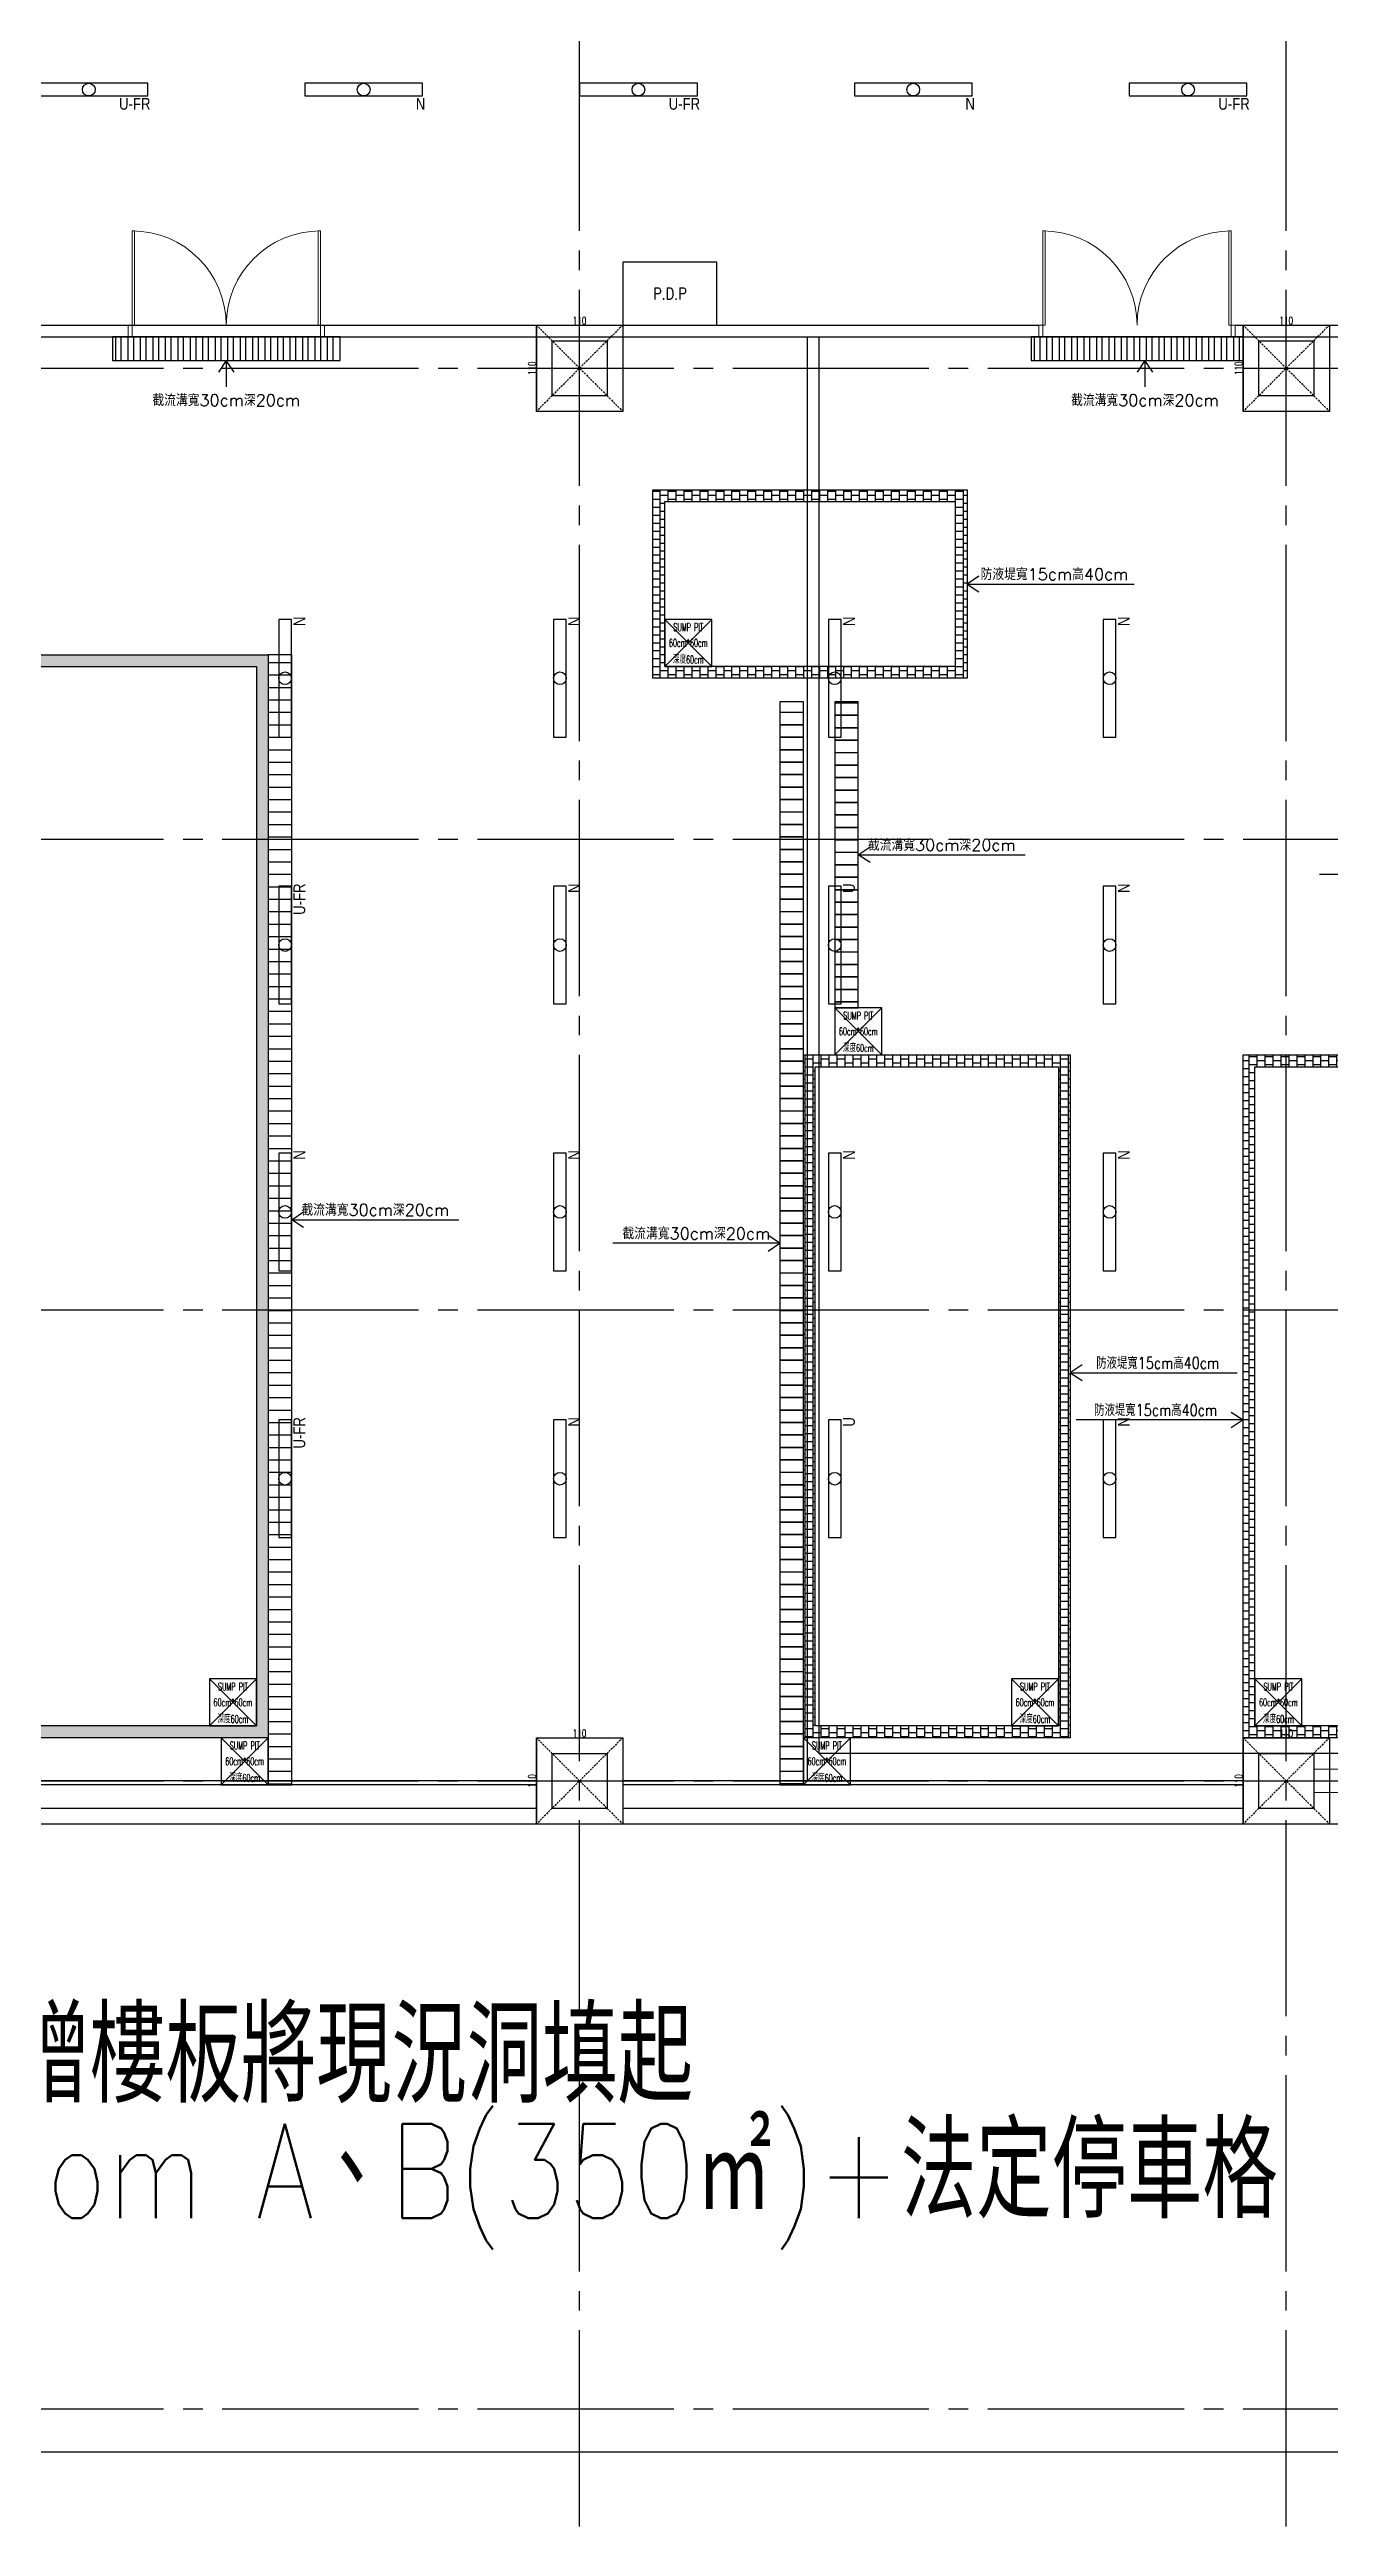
# Model space of a CAD drawing. Header units: millimetres. Extents: x -25195 to 195597, y 6477 to 112111.
# Drawn here: x 11085 to 12715, y 10600 to 13756 of the extents above; entities that cross this region are included whole.
import ezdxf
from ezdxf.enums import TextEntityAlignment as Align

# ---------------------------------------------------------------- set-up
doc = ezdxf.new("R2010")
doc.units = ezdxf.units.MM
doc.header["$LTSCALE"] = 100
doc.linetypes.add('X-N-FAB-L10$0$COL-CEN-LIN', pattern=[3.25, 2.5, -0.25, 0.25, -0.25])
doc.linetypes.add('X-N-FAB-L10$0$HIDDEN', pattern=[0.375, 0.25, -0.125])
for name, color, linetype in [('0-XREF', 7, 'Continuous'), ('188K-SM-06-F1-L10-ELEC-LIGHT-Y2257103$0$E-LIGHT(W)-N', 8, 'Continuous'), ('188K-SM-06-F1-L10-ELEC-LIGHT-Y2257103$0$E-LIGHT(W)-U FR', 8, 'Continuous'), ('188K-SM-06-F1-L10-ELEC-LIGHT-Y2257103$0$E-LIGHT(W)-U XLPE', 8, 'Continuous'), ('X-N-FAB-L10$0$00-Dike', 8, 'Continuous'), ('X-N-FAB-L10$0$00-PANEL', 8, 'Continuous'), ('X-N-FAB-L10$0$00-SUMP PIT', 8, 'Continuous'), ('X-N-FAB-L10$0$00-截流溝', 8, 'Continuous'), ('X-N-FAB-L10$0$08', 8, 'Continuous'), ('X-N-FAB-L10$0$200K新增範圍', 8, 'Continuous'), ('X-N-FAB-L10$0$4', 8, 'Continuous'), ('X-N-FAB-L10$0$A-WALL-IN', 8, 'Continuous'), ('X-N-FAB-L10$0$BEAM', 8, 'Continuous'), ('X-N-FAB-L10$0$BLOCK', 8, 'Continuous'), ('X-N-FAB-L10$0$CCL', 8, 'X-N-FAB-L10$0$COL-CEN-LIN'), ('X-N-FAB-L10$0$COL', 8, 'Continuous'), ('X-N-FAB-L10$0$COL-S', 8, 'Continuous'), ('X-N-FAB-L10$0$DOOR', 8, 'Continuous'), ('X-N-FAB-L10$0$DRAIN', 8, 'Continuous'), ('X-N-FAB-L10$0$TXT', 8, 'Continuous'), ('X-N-FAB-L10$0$TXT-C', 8, 'Continuous'), ('X-N-FAB-L10$0$TXT-CODE', 8, 'Continuous'), ('X-N-FAB-L10$0$WALL-P', 8, 'Continuous'), ('X-N-FAB-L10$0$WALL-RC', 8, 'Continuous')]:
    doc.layers.add(name, color=color, linetype=linetype)
doc.layers.add('X-N-FAB-L10$0$ARC', color=8, linetype='Continuous', lineweight=0)
doc.styles.add('188K-SM-06-F1-L10-ELEC-LIGHT-Y2257103$0$Standard', font='arial.ttf')
doc.styles.add('X-N-FAB-L10$0$CHINA', font='simplex.shx', dxfattribs={"width": 0.75, "bigfont": 'chineset.shx'})
doc.styles.add('X-N-FAB-L10$0$DIM', font='simplex.shx', dxfattribs={"width": 0.67, "bigfont": 'chineset.shx'})
doc.styles.add('X-N-FAB-L10$0$STANDARD', font='SIMPLEX', dxfattribs={"bigfont": 'BIGFONT'})
doc.dimstyles.new('X-N-FAB-L10$0$JJP_005_defpoint', dxfattribs={"dimtxt": 20, "dimasz": 0.5, "dimexe": 0.5, "dimexo": 0.5, "dimgap": 0.5, "dimtad": 1, "dimdsep": 46, "dimtxsty": 'X-N-FAB-L10$0$DIM', "dimblk": 'X-N-FAB-L10$0$_None', "dimcen": 10, "dimclrd": 256, "dimclre": 256, "dimclrt": 256, "dimadec": 0, "dimazin": 0, "dimtfac": 1, "dimtix": 1, "dimtmove": 2, "dimatfit": 3, "dimldrblk": 'X-N-FAB-L10$0$_None', "dimfxl": 0.5, "dimtolj": 1, "dimtzin": 0, "dimarcsym": 0})

# ---------------------------------------------------------------- blocks, each defined once
blk = doc.blocks.new('*U82')
at = {"ltscale": 600}
blk.add_lwpolyline([(-75, -8.1), (75, -8.1), (75, 8.1), (-75, 8.1)], close=True, dxfattribs=at)
blk.add_circle((0, 0), 8.1, dxfattribs=at)
at = {"style": '188K-SM-06-F1-L10-ELEC-LIGHT-Y2257103$0$Standard', "width": 0.8}
blk.add_text('U-FR', height=15, rotation=360, dxfattribs=at).set_placement((78.5, -18.1), align=Align.MIDDLE_RIGHT)
blk = doc.blocks.new('*U80')
at = {"ltscale": 600}
blk.add_lwpolyline([(75, 8.1), (-75, 8.1), (-75, -8.1), (75, -8.1)], close=True, dxfattribs=at)
blk.add_circle((0, 0), 8.1, dxfattribs=at)
at = {"style": '188K-SM-06-F1-L10-ELEC-LIGHT-Y2257103$0$Standard', "width": 0.8}
blk.add_text('N', height=15, rotation=360, dxfattribs=at).set_placement((78.5, -18.1), align=Align.MIDDLE_RIGHT)
blk = doc.blocks.new('*U81')
at = {"ltscale": 600}
blk.add_lwpolyline([(-75, -8.1), (75, -8.1), (75, 8.1), (-75, 8.1)], close=True, dxfattribs=at)
blk.add_circle((0, 0), 8.1, dxfattribs=at)
at = {"style": '188K-SM-06-F1-L10-ELEC-LIGHT-Y2257103$0$Standard', "width": 0.8}
blk.add_text('U', height=15, rotation=360, dxfattribs=at).set_placement((78.5, -18.1), align=Align.MIDDLE_RIGHT)
blk = doc.blocks.new('188K-SM-06-F1-L10-ELEC-LIGHT-Y2257103')
at = {"layer": '188K-SM-06-F1-L10-ELEC-LIGHT-Y2257103$0$E-LIGHT(W)-N'}
for p in [(11485, 13705), (12185, 13705)]:
    blk.add_blockref('*U80', p, dxfattribs=at)
at = {"layer": '188K-SM-06-F1-L10-ELEC-LIGHT-Y2257103$0$E-LIGHT(W)-N', "rotation": 90}
for p in [(11385, 12955), (11735, 12955), (12085, 12955), (12435, 12955), (11735, 12615), (12435, 12615), (11385, 12275), (11735, 12275), (12085, 12275), (12435, 12275), (11735, 11935), (12435, 11935)]:
    blk.add_blockref('*U80', p, dxfattribs=at)
at = {"layer": '188K-SM-06-F1-L10-ELEC-LIGHT-Y2257103$0$E-LIGHT(W)-U FR'}
for p in [(11135, 13705), (11835, 13705), (12535, 13705)]:
    blk.add_blockref('*U82', p, dxfattribs=at)
at = {"layer": '188K-SM-06-F1-L10-ELEC-LIGHT-Y2257103$0$E-LIGHT(W)-U FR', "rotation": 90}
for p in [(11385, 12615), (11385, 11935)]:
    blk.add_blockref('*U82', p, dxfattribs=at)
at = {"layer": '188K-SM-06-F1-L10-ELEC-LIGHT-Y2257103$0$E-LIGHT(W)-U XLPE', "rotation": 90}
for p in [(12085, 12615), (12085, 11935)]:
    blk.add_blockref('*U81', p, dxfattribs=at)
blk = doc.blocks.new('*D153')
at = {"layer": 'DefPoints', "lineweight": -2, "transparency": 16777216}
blk.add_line((0, 0), (110, 0), dxfattribs=at)
at = {"layer": 'DefPoints', "color": 0, "transparency": 16777216}
for p in [(0, 0), (110, 0), (110, 0)]:
    blk.add_point(p, dxfattribs=at)
at = {"layer": 'DefPoints', "transparency": 16777216, "insert": (55, 5.5), "char_height": 10, "attachment_point": 5, "style": 'X-N-FAB-L10$0$DIM'}
blk.add_mtext('\\A1;110', dxfattribs=at)
blk = doc.blocks.new('X-N-FAB-L10$0$_None')
blk = doc.blocks.new('*D154')
at = {"layer": 'DefPoints', "lineweight": -2, "transparency": 16777216}
blk.add_line((0, 0), (0, -110), dxfattribs=at)
at = {"layer": 'DefPoints', "color": 0, "transparency": 16777216}
for p in [(0, 0), (0, -110), (0, -110)]:
    blk.add_point(p, dxfattribs=at)
at = {"layer": 'DefPoints', "transparency": 16777216, "insert": (-5.5, -55), "char_height": 10, "attachment_point": 5, "rotation": 90, "style": 'X-N-FAB-L10$0$DIM'}
blk.add_mtext('\\A1;110', dxfattribs=at)
blk = doc.blocks.new('X-N-FAB-L10$0$A$C5b9bb6f0')
at = {"layer": 'X-N-FAB-L10$0$ARC'}
blk.add_lwpolyline([(15364.1, 2699), (16194.1, 2699), (16194.1, 2729), (15364.1, 2729)], close=True, dxfattribs=at)
at = {"layer": 'X-N-FAB-L10$0$WALL-P'}
for p, q in [((14374.1, 2714), (13584.1, 2714)), ((14374.1, 2709), (13584.1, 2709)), ((15274.1, 2714), (14484.1, 2714)), ((15274.1, 2709), (14484.1, 2709))]:
    blk.add_line(p, q, dxfattribs=at)
at = {"layer": 'X-N-FAB-L10$0$WALL-RC'}
for p, q in [((16284.1, 2659), (11449.1, 2659)), ((14374.1, 2679), (13584.1, 2679)), ((15274.1, 2679), (14484.1, 2679))]:
    blk.add_line(p, q, dxfattribs=at)
blk = doc.blocks.new('X-N-FAB-L10$0$DE-MMTN-F1-ALL-B-2-B-CHEM-0009_20250730-For 洋基-v2$0$SUMP PIT')
at = {"layer": 'X-N-FAB-L10$0$08'}
for p, q in [((-30, 30), (30, -30)), ((-30, -30), (30, 30))]:
    blk.add_line(p, q, dxfattribs=at)
blk.add_lwpolyline([(-30, -30), (30, -30), (30, 30), (-30, 30)], close=True, dxfattribs=at)
blk = doc.blocks.new('X-N-FAB-L10$0$A$Cf42b12f3')
at = {"layer": 'X-N-FAB-L10$0$DOOR', "lineweight": 0}
for p, q in [((0, 120), (0, 135)), ((0, 135), (5, 135)), ((5, 135), (5, 120)), ((250, 135), (245, 135)), ((245, 135), (245, 120)), ((250, 120), (250, 135)), ((5, 120), (0, 120)), ((5, 0), (5, 120)), ((5, 120), (8, 120)), ((8, 120), (8, 0)), ((242, 120), (242, 0)), ((245, 120), (242, 120)), ((245, 0), (245, 120)), ((245, 120), (250, 120)), ((8, 0), (5, 0)), ((242, 0), (245, 0))]:
    blk.add_line(p, q, dxfattribs=at)
for centre, start, end in [((5, 120), 270, 0), ((245, 120), 180, 270)]:
    blk.add_arc(centre, 120, start, end, dxfattribs=at)
blk = doc.blocks.new('X-N-FAB-L10$0$SUMP PIT')
at = {"layer": 'X-N-FAB-L10$0$08'}
for p, q in [((-30, 30), (30, -30)), ((-30, -30), (30, 30))]:
    blk.add_line(p, q, dxfattribs=at)
blk.add_lwpolyline([(-30, -30), (30, -30), (30, 30), (-30, 30)], close=True, dxfattribs=at)
at = {"layer": 'X-N-FAB-L10$0$TXT-C', "style": 'X-N-FAB-L10$0$STANDARD', "width": 0.6}
for s, p in [('60cm*60cm', (0, 0)), ('SUMP PIT', (0, 20)), ('深度60cm', (0, -20))]:
    blk.add_text(s, height=10, dxfattribs=at).set_placement(p, align=Align.MIDDLE)
blk = doc.blocks.new('X-N-FAB-L10$0$A$C1988aaf9')
at = {"layer": 'X-N-FAB-L10$0$00-Dike'}
h = blk.add_hatch(dxfattribs=at)
h.set_pattern_fill('AR-B88', color=256, scale=0.05, angle=90)
h.set_pattern_definition([(90, (20244.666, -7945), (-10.16, 3e-15), []), (180, (20244.666, -7945), (-10.16, -5.08), [10.16, -10.16])])
h.paths.add_polyline_path([(8193.5, 1405), (8193.5, 1645), (8593.5, 1645), (8593.5, 1405)])
h.paths.add_polyline_path([(8208.5, 1420), (8208.5, 1630), (8578.5, 1630), (8578.5, 1420)], flags=16)
h = blk.add_hatch(dxfattribs=at)
h.set_pattern_fill('AR-B88', color=256, scale=0.05)
h.set_pattern_definition([(0, (-5256.534, -11530), (0, 10.16), []), (90, (-5256.534, -11530), (-5.08, 10.16), [10.16, -10.16])])
h.paths.add_polyline_path([(7398.5, 1435), (7703.5, 1435), (7703.5, 55), (7398.5, 55)])
h.paths.add_polyline_path([(7413.5, 1420), (7688.5, 1420), (7688.5, 70), (7413.5, 70)], flags=16)
h = blk.add_hatch(dxfattribs=at)
h.set_pattern_fill('AR-B88', color=256, scale=0.05, angle=1170)
h.set_pattern_definition([(90, (20632.5, -14403.655), (-10.16, 8e-15), []), (180, (20632.5, -14403.655), (-10.16, -5.08), [10.16, -10.16])])
h.paths.add_polyline_path([(8385, 55), (8385, 925), (8725, 925), (8725, 55)])
h.paths.add_polyline_path([(8400, 70), (8400, 910), (8710, 910), (8710, 70)], flags=16)
h = blk.add_hatch(dxfattribs=at)
h.set_pattern_fill('AR-B88', color=256, scale=0.05, angle=990)
h.set_pattern_definition([(270, (-2962.5, 15383.655), (10.16, -7e-15), []), (360, (-2962.5, 15383.655), (10.16, 5.08), [10.16, -10.16])])
h.paths.add_polyline_path([(9285, 925), (9285, 55), (8945, 55), (8945, 925)])
h.paths.add_polyline_path([(9270, 910), (9270, 70), (8960, 70), (8960, 910)], flags=16)
at = {"layer": 'X-N-FAB-L10$0$00-截流溝'}
h = blk.add_hatch(dxfattribs=at)
h.set_pattern_fill('ANSI31', color=256, scale=5, angle=45)
h.set_pattern_definition([(90, (-7127.5, -11015), (-15.875, 3e-15), [])])
h.paths.add_polyline_path([(7505, 1810), (7795, 1810), (7795, 1840), (7505, 1840)])
h = blk.add_hatch(dxfattribs=at)
h.set_pattern_fill('ANSI31', color=256, scale=5, angle=45)
h.set_pattern_definition([(90, (-5957.5, -11015), (-15.875, 3e-15), [])])
h.paths.add_polyline_path([(8675, 1810), (8945, 1810), (8945, 1840), (8675, 1840)])
h = blk.add_hatch(dxfattribs=at)
h.set_pattern_fill('ANSI31', color=256, scale=5, angle=-45)
h.set_pattern_definition([(360, (-5121.534, 14006.923), (6e-15, 15.875), [])])
h.paths.add_polyline_path([(7703.5, 1435), (7703.5, -5), (7733.5, -5), (7733.5, 1435)])
h = blk.add_hatch(dxfattribs=at)
h.set_pattern_fill('ANSI31', color=256, scale=5, angle=-45)
h.set_pattern_definition([(360, (-4470, 14006.923), (6e-15, 15.875), [])])
h.paths.add_polyline_path([(8355, 1375), (8355, -5), (8385, -5), (8385, 1375)])
h = blk.add_hatch(dxfattribs=at)
h.set_pattern_fill('ANSI31', color=256, scale=5, angle=-45)
h.set_pattern_definition([(360, (-4400, 14479.39), (6e-15, 15.875), [])])
h.paths.add_polyline_path([(8425, 1375), (8425, 985), (8455, 985), (8455, 1375)])
at = {"layer": 'X-N-FAB-L10$0$00-Dike'}
for points in [[(8193.5, 1405), (8193.5, 1645), (8593.5, 1645), (8593.5, 1405)], [(8208.5, 1420), (8208.5, 1630), (8578.5, 1630), (8578.5, 1420)], [(7398.5, 1435), (7703.5, 1435), (7703.5, 55), (7398.5, 55)], [(7413.5, 1420), (7688.5, 1420), (7688.5, 70), (7413.5, 70)], [(8385, 55), (8385, 925), (8725, 925), (8725, 55)], [(9285, 925), (9285, 55), (8945, 55), (8945, 925)], [(8400, 70), (8400, 910), (8710, 910), (8710, 70)], [(9270, 910), (9270, 70), (8960, 70), (8960, 910)]]:
    blk.add_lwpolyline(points, close=True, dxfattribs=at)
for points in [[(8608.5, 1535), (8593.5, 1525), (8608.5, 1515)], [(8740, 530), (8725, 520), (8740, 510)], [(8725, 520), (8937.6, 520)], [(8945, 460), (8732.4, 460)], [(8930, 470), (8945, 460), (8930, 450)]]:
    blk.add_lwpolyline(points, dxfattribs=at)
at = {"layer": 'X-N-FAB-L10$0$00-PANEL'}
blk.add_lwpolyline([(8155, 1855), (8275, 1855), (8275, 1935), (8155, 1935)], close=True, dxfattribs=at)
at = {"layer": 'X-N-FAB-L10$0$00-截流溝'}
for points in [[(7505, 1810), (7795, 1810), (7795, 1840), (7505, 1840)], [(8675, 1810), (8945, 1810), (8945, 1840), (8675, 1840)], [(7703.5, 1435), (7703.5, -5), (7733.5, -5), (7733.5, 1435)], [(8355, 1375), (8355, -5), (8385, -5), (8385, 1375)], [(8425, 1375), (8425, 985), (8455, 985), (8455, 1375)]]:
    blk.add_lwpolyline(points, close=True, dxfattribs=at)
for points in [[(7660, 1795), (7650, 1810), (7640, 1795)], [(7650, 1810), (7650, 1776.2)], [(8830, 1795), (8820, 1810), (8810, 1795)], [(8820, 1810), (8820, 1776.2)]]:
    blk.add_lwpolyline(points, dxfattribs=at)
at = {"layer": 'X-N-FAB-L10$0$TXT'}
for points in [[(8593.5, 1525), (8806.1, 1525)], [(8470, 1170), (8455, 1180), (8470, 1190)], [(8455, 1180), (8667.6, 1180)], [(9255, 1155), (9042.4, 1155)], [(7748.5, 705), (7733.5, 715), (7748.5, 725)], [(7733.5, 715), (7946.1, 715)], [(8340, 675), (8355, 685), (8340, 695)], [(8355, 685), (8142.4, 685)]]:
    blk.add_lwpolyline(points, dxfattribs=at)
at = {"layer": 'X-N-FAB-L10$0$00-SUMP PIT'}
for p in [(8238.5, 1450), (8455, 955), (7658.5, 100), (8680, 100), (8990, 100), (7673.5, 25), (8415, 25)]:
    blk.add_blockref('X-N-FAB-L10$0$SUMP PIT', p, dxfattribs=at)
at = {"layer": 'X-N-FAB-L10$0$00-Dike', "style": 'X-N-FAB-L10$0$STANDARD', "width": 0.8}
for p in [(8836.3, 525), (8833.7, 465)]:
    blk.add_text('防液堤寬15cm高40cm', height=15, dxfattribs=at).set_placement(p, align=Align.CENTER)
at = {"layer": 'X-N-FAB-L10$0$00-PANEL', "style": 'X-N-FAB-L10$0$STANDARD', "width": 0.8}
blk.add_text('P.D.P', height=15, dxfattribs=at).set_placement((8215, 1895), align=Align.MIDDLE)
at = {"layer": 'X-N-FAB-L10$0$TXT', "style": 'X-N-FAB-L10$0$CHINA'}
for p in [(7650, 1760), (8820, 1760)]:
    blk.add_text('截流溝寬30cm深20cm', height=15, dxfattribs=at).set_placement(p, align=Align.MIDDLE)
for s, p in [('防液堤寬15cm高40cm', (8704.8, 1530)), ('截流溝寬30cm深20cm', (8561.3, 1185)), ('截流溝寬30cm深20cm', (7839.8, 720)), ('截流溝寬30cm深20cm', (8248.7, 690))]:
    blk.add_text(s, height=15, dxfattribs=at).set_placement(p, align=Align.CENTER)
blk = doc.blocks.new('X-N-FAB-L10$0$A$C969652c4')
at = {"layer": 'X-N-FAB-L10$0$08'}
h = blk.add_hatch(dxfattribs=at)
h.set_pattern_fill('ANSI31', color=256, scale=5, angle=45)
h.set_pattern_definition([(90, (-5372.5, -10840), (-15.875, 3e-15), [])])
h.paths.add_polyline_path([(9260, 1985), (9550, 1985), (9550, 2015), (9260, 2015)])
h = blk.add_hatch(dxfattribs=at)
h.set_pattern_fill('ANSI31', color=256, scale=5, angle=45)
h.set_pattern_definition([(90, (-4202.5, -10840), (-15.875, 3e-15), [])])
h.paths.add_polyline_path([(10430, 1985), (10700, 1985), (10700, 2015), (10430, 2015)])
h = blk.add_hatch(dxfattribs=at)
h.set_pattern_fill('ANSI31', color=256, scale=5, angle=-45)
h.set_pattern_definition([(360, (-2715, 14181.923), (6e-15, 15.875), [])])
h.paths.add_polyline_path([(10110, 1550), (10110, 170), (10140, 170), (10140, 1550)])
h = blk.add_hatch(dxfattribs=at)
h.set_pattern_fill('ANSI31', color=256, scale=5, angle=-45)
h.set_pattern_definition([(360, (-2645, 14654.39), (6e-15, 15.875), [])])
h.paths.add_polyline_path([(10180, 1550), (10180, 1160), (10210, 1160), (10210, 1550)])
for points in [[(9948.5, 1580), (9948.5, 1820), (10348.5, 1820), (10348.5, 1580)], [(9963.5, 1595), (9963.5, 1805), (10333.5, 1805), (10333.5, 1595)], [(10140, 230), (10140, 1100), (10480, 1100), (10480, 230)], [(10155, 245), (10155, 1085), (10465, 1085), (10465, 245)], [(11040, 1100), (11040, 230), (10700, 230), (10700, 1100)], [(11025, 1085), (11025, 245), (10715, 245), (10715, 1085)]]:
    blk.add_lwpolyline(points, close=True, dxfattribs=at)
at = {"layer": 'X-N-FAB-L10$0$A-WALL-IN'}
for points in [[(6840, 211), (6840, 2030), (10440, 2030)], [(9910, 2030), (10440, 2030)], [(10690, 2030), (11340, 2030)], [(10690, 2030), (11340, 2030)], [(8015, 175), (8015, 2015), (10145, 2015), (10145, 175)], [(8015, 175), (8015, 2015), (10145, 2015), (10145, 175)], [(9910, 2015), (10440, 2015)], [(9910, 2015), (10440, 2015)], [(12292.5, 210), (10160, 210), (10160, 2015), (12292.5, 2015)], [(10690, 2015), (11600, 2015)], [(10690, 2015), (11600, 2015)]]:
    blk.add_lwpolyline(points, dxfattribs=at)
at = {"layer": 'X-N-FAB-L10$0$DRAIN'}
for points in [[(9260, 1985), (9550, 1985), (9550, 2015), (9260, 2015)], [(10430, 1985), (10700, 1985), (10700, 2015), (10430, 2015)], [(10110, 1550), (10110, 170), (10140, 170), (10140, 1550)], [(10180, 1550), (10180, 1160), (10210, 1160), (10210, 1550)]]:
    blk.add_lwpolyline(points, close=True, dxfattribs=at)
at = {"layer": 'X-N-FAB-L10$0$08'}
for p in [(9993.5, 1625), (10210, 1130), (10435, 275), (10745, 275), (10170, 200)]:
    blk.add_blockref('X-N-FAB-L10$0$DE-MMTN-F1-ALL-B-2-B-CHEM-0009_20250730-For 洋基-v2$0$SUMP PIT', p, dxfattribs=at)
at = {"layer": 'X-N-FAB-L10$0$200K新增範圍'}
blk.add_blockref('X-N-FAB-L10$0$A$C1988aaf9', (1755, 175), dxfattribs=at)
at = {"layer": 'X-N-FAB-L10$0$200K新增範圍', "xscale": -1, "rotation": 180}
for p in [(9280, 2150), (10440, 2150)]:
    blk.add_blockref('X-N-FAB-L10$0$A$Cf42b12f3', p, dxfattribs=at)
blk = doc.blocks.new('*U152')
at = {"layer": 'DefPoints', "linetype": 'X-N-FAB-L10$0$HIDDEN', "ltscale": 0.1}
for p, q in [((110, 0), (0, -110)), ((0, 0), (110, -110))]:
    blk.add_line(p, q, dxfattribs=at)
at = {"layer": 'X-N-FAB-L10$0$COL', "ltscale": 0.1}
blk.add_lwpolyline([(0, 0), (110, 0), (110, -110), (0, -110)], close=True, dxfattribs=at)
at = {"layer": 'DefPoints'}
dim = blk.add_linear_dim(base=(0, -110), p1=(0, 0), p2=(0, -110), angle=90, dimstyle='X-N-FAB-L10$0$JJP_005_defpoint', override={"dimtxt": 10}, dxfattribs=at)
dim.commit()
dim.dimension.update_dxf_attribs({"geometry": '*D154', "text_midpoint": (-5.5, -55)})
dim = blk.add_linear_dim(base=(110, 0), p1=(0, 0), p2=(110, 0), dimstyle='X-N-FAB-L10$0$JJP_005_defpoint', override={"dimtxt": 10}, dxfattribs=at)
dim.commit()
dim.dimension.update_dxf_attribs({"geometry": '*D153', "text_midpoint": (55, 5.5)})
blk = doc.blocks.new('X-N-FAB-L10$0$A$C467ba2ca')
at = {"layer": 'X-N-FAB-L10$0$CCL'}
for p, q in [((-15250, 0), (-15250, 9160)), ((-14350, 0), (-14350, 9160)), ((-27730, 2750), (360, 2750)), ((-27730, 2150), (360, 2150)), ((-27730, 1550), (360, 1550)), ((-27730, 950), (360, 950)), ((-27730, 150), (360, 150))]:
    blk.add_line(p, q, dxfattribs=at)
at = {"layer": 'X-N-FAB-L10$0$COL-S'}
for points in [[(-15285, 2785), (-15215, 2785), (-15215, 2715), (-15285, 2715)], [(-14385, 2785), (-14315, 2785), (-14315, 2715), (-14385, 2715)], [(-15285, 985), (-15215, 985), (-15215, 915), (-15285, 915)], [(-14385, 985), (-14315, 985), (-14315, 915), (-14385, 915)]]:
    blk.add_lwpolyline(points, close=True, dxfattribs=at)
at = {"layer": 'X-N-FAB-L10$0$BEAM'}
for p in [(-15305, 2805), (-14405, 2805), (-15305, 1005), (-14405, 1005)]:
    blk.add_blockref('*U152', p, dxfattribs=at)
blk = doc.blocks.new('X-N-FAB-L10')
at = {"layer": 'X-N-FAB-L10$0$4'}
blk.add_lwpolyline([(9005, 10695), (13435, 10695), (13435, 11495), (9005, 11495)], close=True, dxfattribs=at)
at = {"layer": 'X-N-FAB-L10$0$COL-S'}
for points in [[(11725, 11585), (11795, 11585), (11795, 11515), (11725, 11515)], [(12625, 11585), (12695, 11585), (12695, 11515), (12625, 11515)]]:
    blk.add_lwpolyline(points, close=True, dxfattribs=at)
for name, p in [('X-N-FAB-L10$0$A$C5b9bb6f0', (-2669.1, 8836)), ('X-N-FAB-L10$0$A$C969652c4', (1905, 11375))]:
    blk.add_blockref(name, p)
at = {"layer": 'X-N-FAB-L10$0$BEAM'}
for p in [(11705, 11605), (12605, 11605)]:
    blk.add_blockref('*U152', p, dxfattribs=at)
at = {"layer": 'X-N-FAB-L10$0$BLOCK'}
blk.add_blockref('X-N-FAB-L10$0$A$C467ba2ca', (27010, 10600), dxfattribs=at)
at = {"layer": 'X-N-FAB-L10$0$TXT-CODE', "style": 'X-N-FAB-L10$0$CHINA', "width": 0.8}
for s, p in [('L10新增樓板將現況洞填起', (11307.3, 11200)), ('Waste storage room A、B(350㎡)+法定停車格', (11307.3, 11053))]:
    blk.add_text(s, height=120, dxfattribs=at).set_placement(p, align=Align.MIDDLE_CENTER)

msp = doc.modelspace()

# ---------------------------------------------------------------- block references
at = {"layer": '0-XREF'}
for name in ['X-N-FAB-L10', '188K-SM-06-F1-L10-ELEC-LIGHT-Y2257103']:
    msp.add_blockref(name, (0, 0), dxfattribs=at)

doc.saveas('drawing.dxf')
